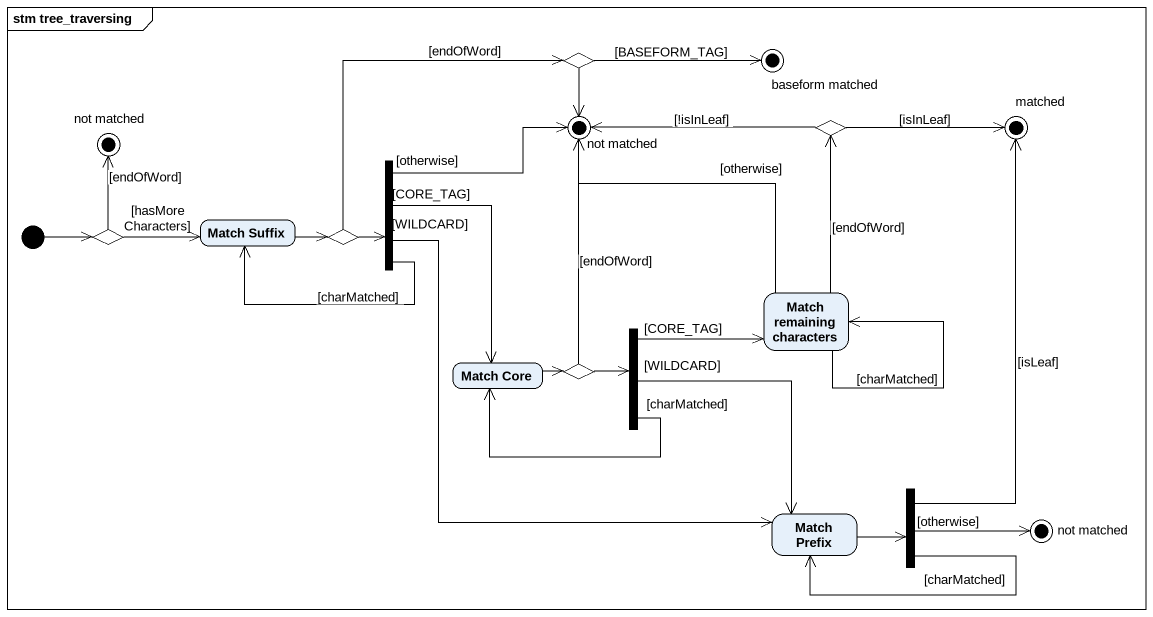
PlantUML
@startuml
mainframe stm tree_traversing
hide empty description
state choice1 <<choice>>
state "baseform matched" as baseform_matched <<end>>
state "not matched" as not_matched <<end>>
state fork1 <<fork>>
state "not matched" as not_matched_2 <<end>>
state choice2 <<choice>>
state matched <<end>>
state "Match Suffix" as Match_Suffix
state choice3 <<choice>>
state choice4 <<choice>>
state fork2 <<fork>>
state "Match remaining characters" as Match_remaining_characters
state "Match Core" as Match_Core
state choice5 <<choice>>
state fork3 <<fork>>
state "Match Prefix" as Match_Prefix
state "not matched" as not_matched_3 <<end>>
[*] -right-> choice3
choice1 -right-> baseform_matched : [BASEFORM_TAG]
choice1 --> not_matched_2
fork1 -right-> not_matched_2 : [otherwise]
fork1 -left-> Match_Suffix : [charMatched]
fork1 --> Match_Core : [CORE_TAG]
fork1 --> Match_Prefix : [WILDCARD]
choice2 -left-> not_matched_2 : [!isInLeaf]
choice2 -right-> matched : [isInLeaf]
Match_Suffix -right-> choice4
choice3 -up-> not_matched : [endOfWord]
choice3 -right-> Match_Suffix : [hasMore Characters]
choice4 -up-> choice1 : [endOfWord]
choice4 -right-> fork1
fork2 -right-> Match_remaining_characters : [CORE_TAG]
fork2 -left-> Match_Core : [charMatched]
fork2 --> Match_Prefix : [WILDCARD]
Match_remaining_characters -up-> not_matched_2 : [otherwise]
Match_remaining_characters -up-> choice2 : [endOfWord]
Match_remaining_characters --> Match_remaining_characters : [charMatched]
Match_Core -right-> choice5
choice5 -up-> not_matched_2 : [endOfWord]
choice5 -right-> fork2
fork3 -up-> matched : [isLeaf]
fork3 -left-> Match_Prefix : [charMatched]
fork3 -right-> not_matched_3 : [otherwise]
Match_Prefix -right-> fork3
@enduml
